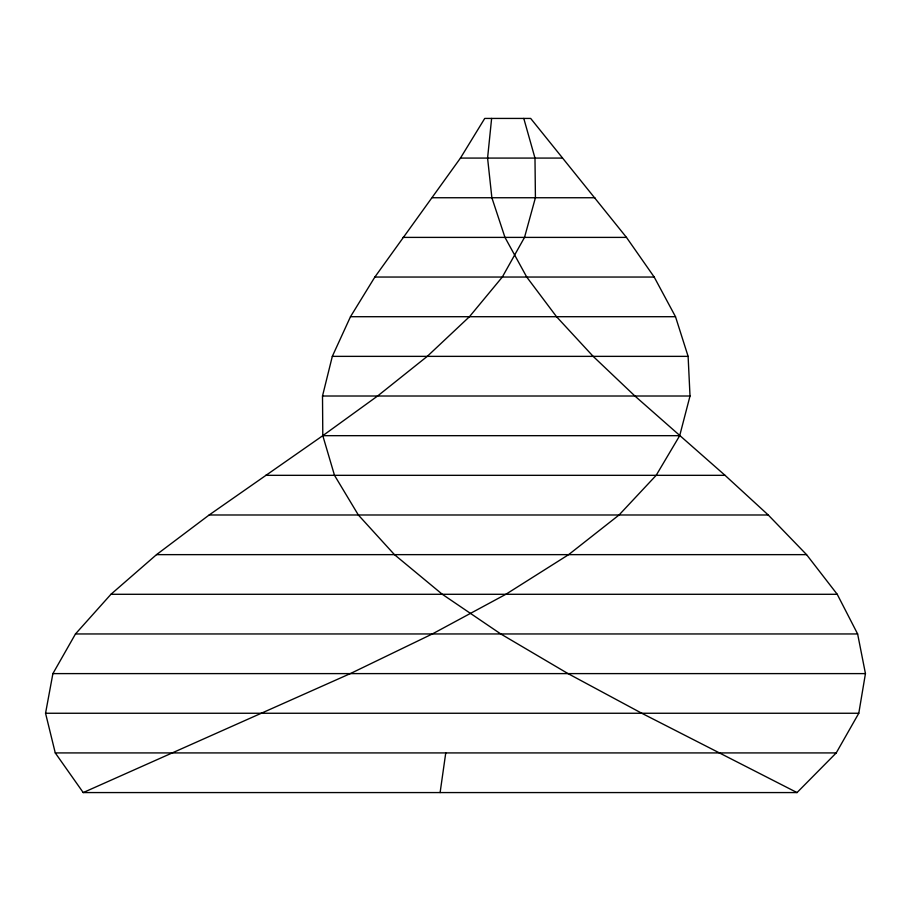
<?xml version="1.0" encoding="UTF-8"?>
<svg xmlns="http://www.w3.org/2000/svg" width="911" height="911" viewBox="0 0 911 911"><rect width="100%" height="100%" fill="white"/><g stroke="black" fill="none" stroke-linecap="round" stroke-linejoin="round"><path stroke-width="1.37" d="M491.621 118.43L487.579 158.081L491.872 197.744L504.967 237.395L526.74 277.046L556.541 316.709L593.163 356.36L634.921 396.012L725.031 475.326L768.246 514.988L806.565 554.64L837.232 594.291L857.627 633.954L865.45 673.605L858.788 713.256L836.23 752.919L797.023 792.57L83.22 792.57L55.264 752.919L45.55 713.256L52.895 673.605L75.476 633.954L110.948 594.291L156.521 554.64L209.154 514.988L322.801 435.674L377.587 396.012L427.259 356.36L469.45 316.709L502.303 277.046L524.52 237.395L535.417 197.744L534.985 158.081L523.779 118.43M440.115 792.57L445.752 752.919M797.023 792.57L641.777 713.256L568.031 673.605L500.765 633.954L442.313 594.291L394.452 554.64L358.342 514.988L334.496 475.326L322.801 435.674L322.505 396.012L332.321 356.36L350.484 316.709L374.854 277.046L460.454 158.081L484.732 118.43L530.669 118.43L626.472 237.395L654.189 277.046L675.506 316.709L688.112 356.36L690.014 396.012L679.697 435.674L656.171 475.326L619.059 514.988L568.635 554.64L505.856 594.291L432.338 633.954L350.314 673.605L83.22 792.57M460.454 158.081L562.11 158.081M432.395 197.744L594.906 197.744M403.004 237.395L626.472 237.395M374.854 277.046L654.189 277.046M350.484 316.709L675.506 316.709M332.321 356.36L688.112 356.36M322.505 396.012L690.014 396.012M322.801 435.674L679.697 435.674M265.636 475.326L725.031 475.326M209.154 514.988L768.246 514.988M156.521 554.64L806.565 554.64M110.948 594.291L837.232 594.291M75.476 633.954L857.627 633.954M52.895 673.605L865.45 673.605M45.55 713.256L858.788 713.256M55.264 752.919L836.23 752.919"/></g></svg>
